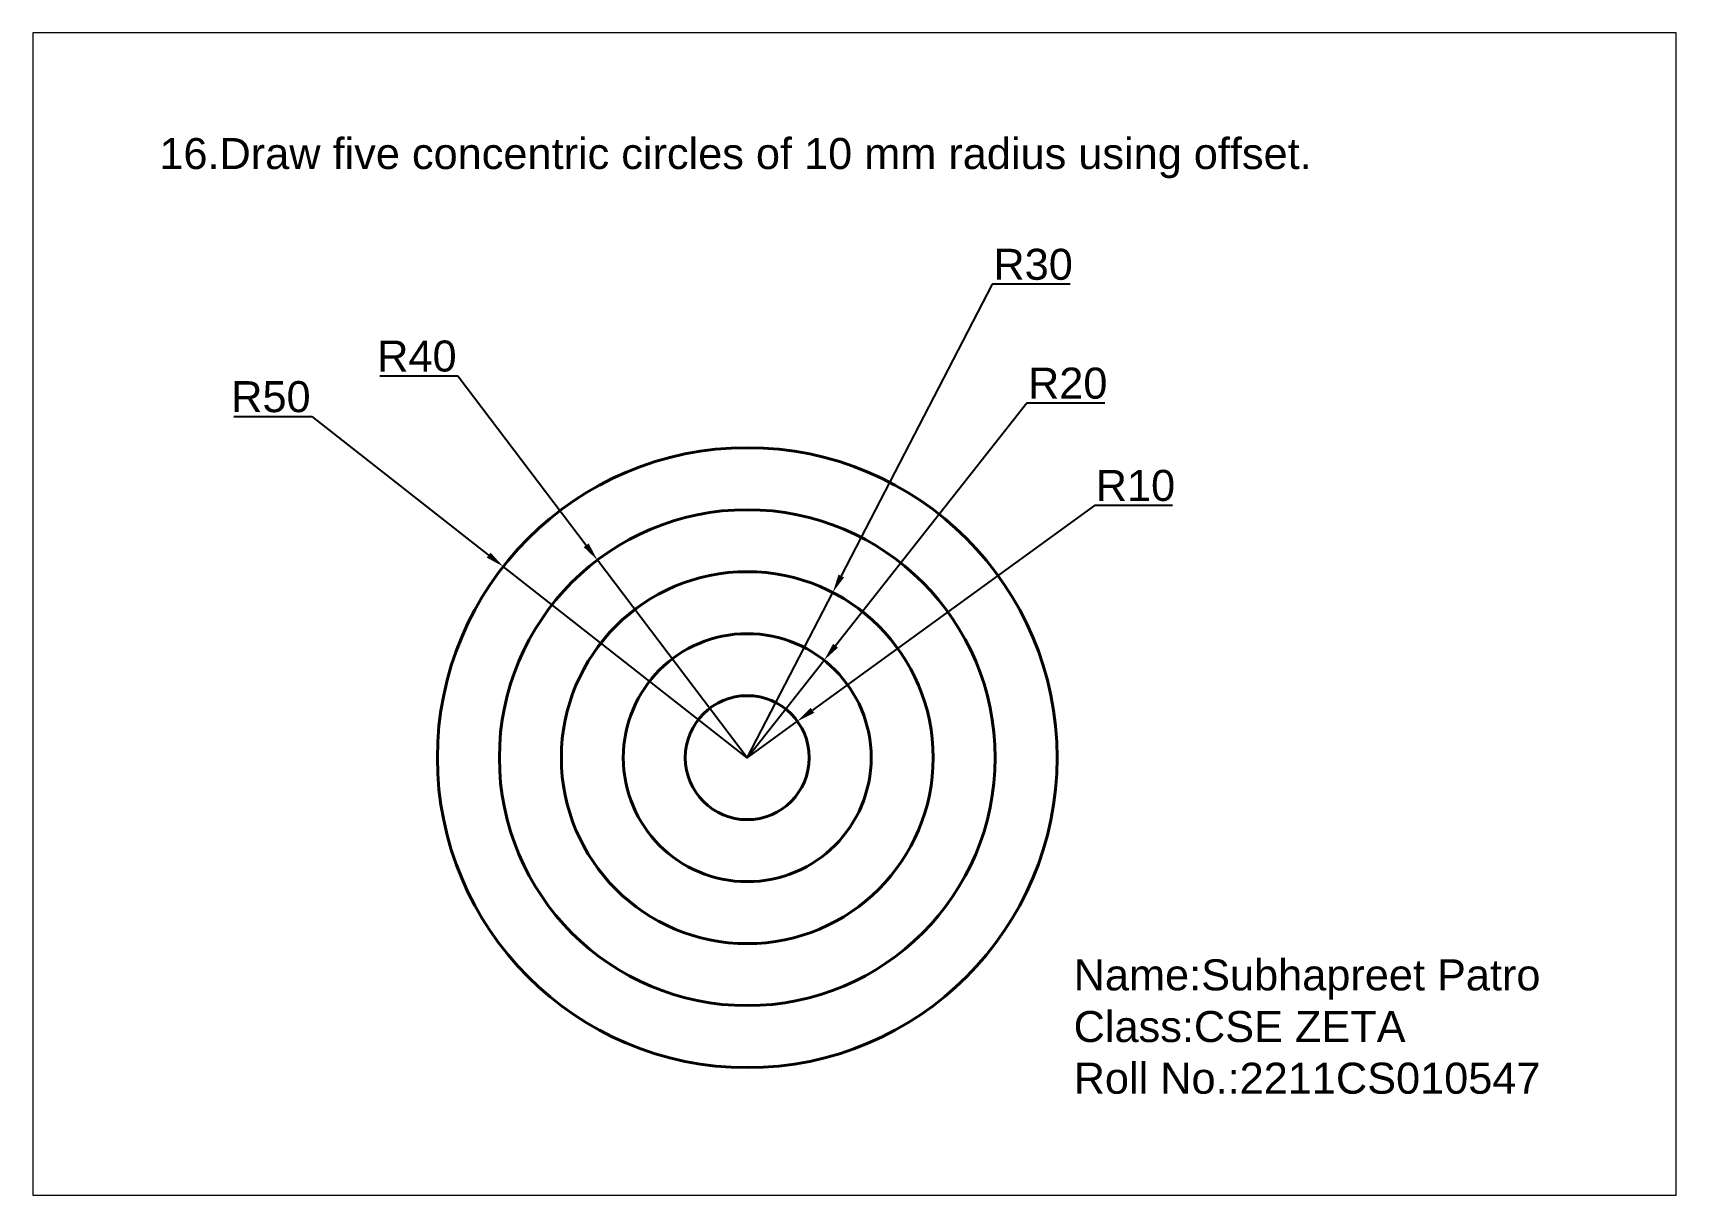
# Paper-space layout 'Layout16' of a CAD drawing. Header units: millimetres. Extents: x 30 to 267, y 21 to 189.
# The model-space entities are those that its viewports show. They can reach past a viewport. Long polylines and large blocks are cut down to what shows.
import ezdxf

# ---------------------------------------------------------------- set-up
doc = ezdxf.new("R2010")
doc.units = ezdxf.units.MM
doc.header["$PDMODE"] = 35
doc.header["$PDSIZE"] = 5
doc.styles.get("Standard").update_dxf_attribs({"font": 'arial.ttf'})
doc.dimstyles.new('ISO-25', dxfattribs={"dimtxt": 5, "dimasz": 3, "dimexe": 1.25, "dimexo": 0.625, "dimtad": 1, "dimtih": 1, "dimtoh": 1, "dimtxsty": 'Standard', "dimcen": 2.5, "dimadec": 0, "dimazin": 0, "dimtfac": 1, "dimtmove": 0, "dimatfit": 3, "dimfxl": 1, "dimarcsym": 0})

# ---------------------------------------------------------------- blocks, each defined once
blk = doc.blocks.new('*D47')
at = {"color": 0, "lineweight": -2, "transparency": 16777216}
for p, q in [((3618.96, 1308.71), (3573.44, 1275.65)), ((3631.52, 1308.71), (3618.96, 1308.71)), ((3562.92, 1268.01), (3571.01, 1273.89))]:
    blk.add_line(p, q, dxfattribs=at)
at = {"color": 0, "transparency": 16777216}
blk.add_solid([(3573.14, 1276.06), (3573.73, 1275.25), (3571.01, 1273.89)], dxfattribs=at)
at = {"layer": 'Defpoints', "color": 0, "transparency": 16777216}
for p in [(3571.01, 1273.89), (3562.92, 1268.01)]:
    blk.add_point(p, dxfattribs=at)
at = {"color": 0, "lineweight": 40, "transparency": 16777216, "insert": (3625.55, 1311.89), "char_height": 5, "attachment_point": 5}
blk.add_mtext('R10', dxfattribs=at)
blk = doc.blocks.new('*D48')
at = {"color": 0, "lineweight": -2, "transparency": 16777216}
for p, q in [((3608.03, 1325.21), (3577.16, 1286.07)), ((3620.59, 1325.21), (3608.03, 1325.21)), ((3562.92, 1268.01), (3575.3, 1283.72))]:
    blk.add_line(p, q, dxfattribs=at)
at = {"color": 0, "transparency": 16777216}
blk.add_solid([(3576.77, 1286.38), (3577.55, 1285.76), (3575.3, 1283.72)], dxfattribs=at)
at = {"layer": 'Defpoints', "color": 0, "transparency": 16777216}
for p in [(3575.3, 1283.72), (3562.92, 1268.01)]:
    blk.add_point(p, dxfattribs=at)
at = {"color": 0, "lineweight": 40, "transparency": 16777216, "insert": (3614.62, 1328.39), "char_height": 5, "attachment_point": 5}
blk.add_mtext('R20', dxfattribs=at)
blk = doc.blocks.new('*D49')
at = {"color": 0, "lineweight": -2, "transparency": 16777216}
for p, q in [((3602.45, 1344.38), (3578.09, 1297.32)), ((3615, 1344.38), (3602.45, 1344.38)), ((3562.92, 1268.01), (3576.71, 1294.66))]:
    blk.add_line(p, q, dxfattribs=at)
at = {"color": 0, "transparency": 16777216}
blk.add_solid([(3577.64, 1297.55), (3578.53, 1297.09), (3576.71, 1294.66)], dxfattribs=at)
at = {"layer": 'Defpoints', "color": 0, "transparency": 16777216}
for p in [(3576.71, 1294.66), (3562.92, 1268.01)]:
    blk.add_point(p, dxfattribs=at)
at = {"color": 0, "lineweight": 40, "transparency": 16777216, "insert": (3609.04, 1347.56), "char_height": 5, "attachment_point": 5}
blk.add_mtext('R30', dxfattribs=at)
blk = doc.blocks.new('*D50')
at = {"color": 0, "lineweight": -2, "transparency": 16777216}
for p, q in [((3503.66, 1329.58), (3516.21, 1329.58)), ((3516.21, 1329.58), (3536.93, 1302.27)), ((3562.92, 1268.01), (3538.74, 1299.88))]:
    blk.add_line(p, q, dxfattribs=at)
at = {"color": 0, "transparency": 16777216}
blk.add_solid([(3537.33, 1302.57), (3536.53, 1301.97), (3538.74, 1299.88)], dxfattribs=at)
at = {"layer": 'Defpoints', "color": 0, "transparency": 16777216}
for p in [(3538.74, 1299.88), (3562.92, 1268.01)]:
    blk.add_point(p, dxfattribs=at)
at = {"color": 0, "lineweight": 40, "transparency": 16777216, "insert": (3509.62, 1332.76), "char_height": 5, "attachment_point": 5}
blk.add_mtext('R40', dxfattribs=at)
blk = doc.blocks.new('*D51')
at = {"color": 0, "lineweight": -2, "transparency": 16777216}
for p, q in [((3480.1, 1323.03), (3492.65, 1323.03)), ((3492.65, 1323.03), (3521.19, 1300.69)), ((3562.92, 1268.01), (3523.55, 1298.84))]:
    blk.add_line(p, q, dxfattribs=at)
at = {"color": 0, "transparency": 16777216}
blk.add_solid([(3521.5, 1301.08), (3520.88, 1300.29), (3523.55, 1298.84)], dxfattribs=at)
at = {"layer": 'Defpoints', "color": 0, "transparency": 16777216}
for p in [(3523.55, 1298.84), (3562.92, 1268.01)]:
    blk.add_point(p, dxfattribs=at)
at = {"color": 0, "lineweight": 40, "transparency": 16777216, "insert": (3486.06, 1326.21), "char_height": 5, "attachment_point": 5}
blk.add_mtext('R50', dxfattribs=at)

msp = doc.modelspace()

# ---------------------------------------------------------------- linework, layer by layer
at = {"lineweight": 40}
for radius in [50, 40, 30, 20, 10]:
    msp.add_circle((3562.919, 1268.012), radius, dxfattribs=at)

# ---------------------------------------------------------------- texts
at = {"lineweight": 40, "char_height": 5, "attachment_point": 1}
for s, width, heights, insert in [('16.Draw five concentric circles of 10 mm radius using offset. ', 203.18994, [0], (3468.061, 1367.962)), ('Name:Subhapreet Patro\\PClass:CSE ZETA\\PRoll No.:2211CS010547', 78.87026, [35.037], (3615.579, 1235.479))]:
    msp.add_mtext_dynamic_manual_height_columns(s, width=width, gutter_width=25, heights=heights, dxfattribs=dict(at, insert=insert))

# ---------------------------------------------------------------- dimensions: what is measured, and where the dimension line sits
at = {"lineweight": 40}
for mpoint, picture, middle in [((3576.708, 1294.655), '*D49', (3609.036, 1344.385)), ((3538.744, 1299.881), '*D50', (3509.625, 1329.58)), ((3575.304, 1283.716), '*D48', (3614.623, 1325.212)), ((3523.55, 1298.837), '*D51', (3486.063, 1323.028)), ((3571.01, 1273.888), '*D47', (3625.553, 1308.709))]:
    dim = msp.add_radius_dim(center=(3562.919, 1268.012), mpoint=mpoint, dimstyle='ISO-25', dxfattribs=at)
    dim.commit()
    dim.dimension.update_dxf_attribs({"geometry": picture, "text_midpoint": middle, "dimtype": 164})

psp = doc.layouts.new('Layout16')

# ---------------------------------------------------------------- viewports
at = {"layer": '0'}
psp.add_viewport(center=(148.5, 105), size=(237.6, 168), view_center_point=(3580.22, 1291.186), view_height=187.47169, dxfattribs=at)

doc.saveas('drawing.dxf')
